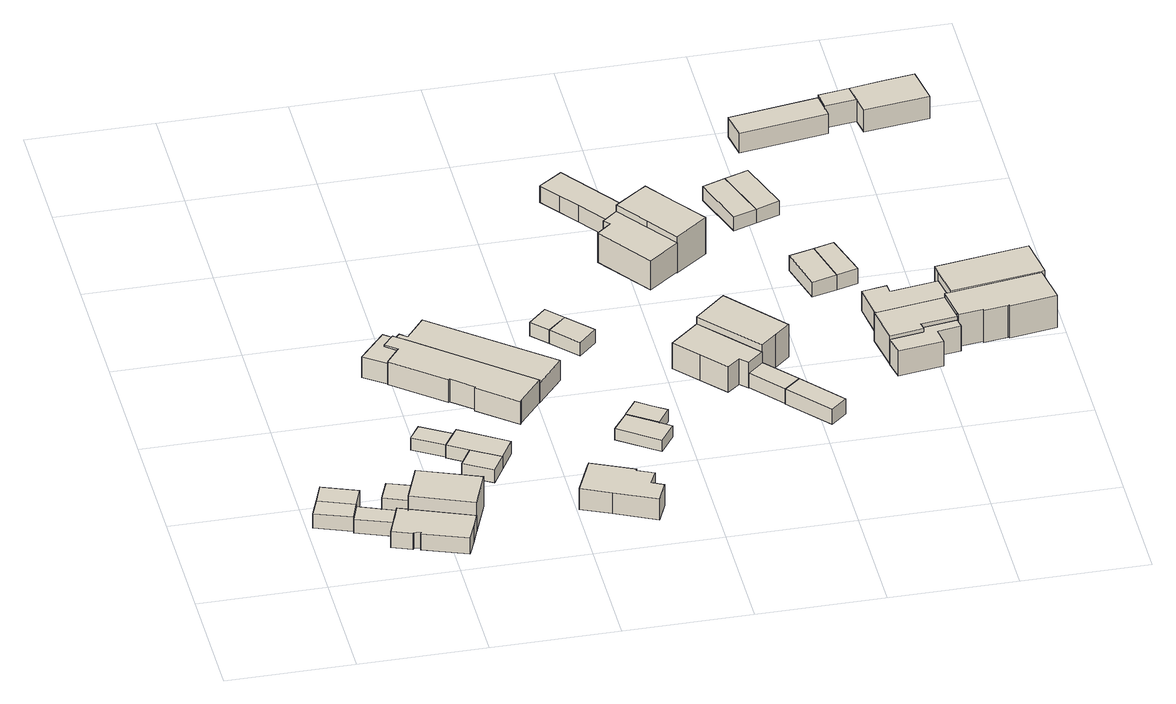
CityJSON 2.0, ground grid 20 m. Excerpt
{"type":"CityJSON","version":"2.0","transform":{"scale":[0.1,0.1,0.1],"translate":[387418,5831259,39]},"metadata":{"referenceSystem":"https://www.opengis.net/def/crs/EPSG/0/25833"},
"CityObjects":{
"building1":{"type":"Building","attributes":{"Gemeindeschluessel":"11000012","BezugspunktDach":"2200","function":"31001_2723","measuredHeight":2.67,"storeysAboveGround":1},"address":[{"country":"Germany","locality":"Berlin","thoroughfareNumber":"11 (1)","thoroughfareName":"Im Wiesenbusch"}],"geometry":[{"type":"Solid","lod":"1","boundaries":[[[[0,1,2,3]],[[4,5,6,7]],[[4,7,3,2]],[[5,4,2,1]],[[6,5,1,0]],[[7,6,0,3]]]]}]},
"building2":{"type":"Building","attributes":{"Gemeindeschluessel":"11000012","BezugspunktDach":"2200","function":"31001_2723","measuredHeight":2.76,"storeysAboveGround":1},"address":[{"country":"Germany","locality":"Berlin","thoroughfareNumber":"13 (2)","thoroughfareName":"Im Wiesenbusch"}],"geometry":[{"type":"Solid","lod":"1","boundaries":[[[[1,8,9,2]],[[10,11,12,13]],[[10,13,2,9]],[[11,10,9,8]],[[12,11,8,1]],[[13,12,1,2]]]]}]},
"building3":{"type":"Building","attributes":{"Gemeindeschluessel":"11000012","function":"31001_1010"},"address":[{"country":"Germany","locality":"Berlin","thoroughfareNumber":"11","thoroughfareName":"Im Wiesenbusch"}],"children":["building3-1","building3-2"]},
"building3-1":{"type":"BuildingPart","attributes":{"BezugspunktDach":"2200","measuredHeight":3.69,"storeysAboveGround":1},"parents":["building3"],"geometry":[{"type":"MultiSurface","lod":"1","boundaries":[[[14,15,16,17,18,19,20,21,22,23,24]],[[25,26,27,28,29,30,31,32,33,34,35]],[[25,35,24,23]],[[36,37,25,23,22]],[[38,36,26,22,21]],[[28,27,21,20]],[[29,28,20,19]],[[30,29,19,18]],[[31,30,18,17]],[[32,31,17,16]],[[33,32,16,15]],[[34,33,15,14]],[[35,34,14,24]],[[26,25,37,36]],[[27,39,26,36,38]]]}]},
"building3-2":{"type":"BuildingPart","attributes":{"BezugspunktDach":"2200","measuredHeight":2.51,"storeysAboveGround":1},"parents":["building3"],"geometry":[{"type":"MultiSurface","lod":"1","boundaries":[[[37,38,40,41,42]],[[43,44,27,25,45]],[[43,45,42,41]],[[44,43,41,40]],[[27,44,40,38]],[[45,25,37,42]],[[26,36,37,25]],[[38,36,26,27]]]}]},
"building4":{"type":"Building","attributes":{"Gemeindeschluessel":"11000012","function":"31001_1010"},"address":[{"country":"Germany","locality":"Berlin","thoroughfareNumber":"13","thoroughfareName":"Im Wiesenbusch"}],"children":["building4-1","building4-2"]},
"building4-1":{"type":"BuildingPart","attributes":{"BezugspunktDach":"2200","measuredHeight":6.2,"storeysAboveGround":1},"parents":["building4"],"geometry":[{"type":"MultiSurface","lod":"1","boundaries":[[[46,47,48,49]],[[50,51,52,53]],[[50,54,55,56,53,49,48]],[[51,50,48,47]],[[52,51,47,46]],[[53,52,46,49]],[[53,56,55,54]]]}]},
"building4-2":{"type":"BuildingPart","attributes":{"BezugspunktDach":"2200","measuredHeight":4.61,"storeysAboveGround":1},"parents":["building4"],"geometry":[{"type":"Solid","lod":"1","boundaries":[[[[56,55,57,58]],[[59,54,53,60]],[[59,60,58,57]],[[54,59,57,55]],[[60,53,56,58]],[[54,55,56,53]]]]}]},
"building5":{"type":"Building","attributes":{"Gemeindeschluessel":"11000012","BezugspunktDach":"2200","function":"31001_2723","measuredHeight":2.18,"storeysAboveGround":1},"address":[{"country":"Germany","locality":"Berlin","thoroughfareNumber":"15 (1)","thoroughfareName":"Im Wiesenbusch"}],"geometry":[{"type":"Solid","lod":"1","boundaries":[[[[61,62,63,64]],[[65,66,67,68]],[[65,68,64,63]],[[66,65,63,62]],[[67,66,62,61]],[[68,67,61,64]]]]}]},
"building6":{"type":"Building","attributes":{"Gemeindeschluessel":"11000012","BezugspunktDach":"2200","function":"51009_1610","measuredHeight":3.7,"storeysAboveGround":0},"address":[{"country":"Germany","locality":"Berlin"}],"geometry":[{"type":"Solid","lod":"1","boundaries":[[[[69,70,71,72,73,74]],[[75,76,77,78,79,80]],[[75,80,74,73]],[[76,75,73,72]],[[77,76,72,71]],[[78,77,71,70]],[[79,78,70,69]],[[80,79,69,74]]]]}]},
"building7":{"type":"Building","attributes":{"Gemeindeschluessel":"11000012","BezugspunktDach":"2200","function":"31001_2463","measuredHeight":2.33,"storeysAboveGround":1},"address":[{"country":"Germany","locality":"Berlin","thoroughfareNumber":"13 (1)","thoroughfareName":"Im Wiesenbusch"}],"geometry":[{"type":"Solid","lod":"1","boundaries":[[[[81,82,83,84]],[[85,86,87,88]],[[85,88,84,83]],[[86,85,83,82]],[[87,86,82,81]],[[88,87,81,84]]]]}]},
"building8":{"type":"Building","attributes":{"Gemeindeschluessel":"11000012","BezugspunktDach":"2200","function":"31001_2463","measuredHeight":2.37,"storeysAboveGround":1},"address":[{"country":"Germany","locality":"Berlin","thoroughfareNumber":"15 (2)","thoroughfareName":"Im Wiesenbusch"}],"geometry":[{"type":"Solid","lod":"1","boundaries":[[[[83,82,89,90,62,61]],[[91,92,93,86,85,94]],[[91,94,61,62]],[[92,91,62,90]],[[93,92,90,89]],[[86,93,89,82]],[[85,86,82,83]],[[94,85,83,61]]]]}]},
"building9":{"type":"Building","attributes":{"Gemeindeschluessel":"11000012","BezugspunktDach":"2200","function":"31001_1010","measuredHeight":4.79,"storeysAboveGround":1},"address":[{"country":"Germany","locality":"Berlin","thoroughfareNumber":"15","thoroughfareName":"Im Wiesenbusch"}],"geometry":[{"type":"Solid","lod":"1","boundaries":[[[[95,96,97,98,99,100,101,102,103,104,105,106,107,108,109]],[[110,111,112,113,114,115,116,117,118,119,120,121,122,123,124]],[[110,124,109,108]],[[111,110,108,107]],[[112,111,107,106]],[[113,112,106,105]],[[114,113,105,104]],[[115,114,104,103]],[[116,115,103,102]],[[117,116,102,101]],[[118,117,101,100]],[[119,118,100,99]],[[120,119,99,98]],[[121,120,98,97]],[[122,121,97,96]],[[123,122,96,95]],[[124,123,95,109]]]]}]},
"building10":{"type":"Building","attributes":{"Gemeindeschluessel":"11000012","BezugspunktDach":"2200","function":"31001_1010","measuredHeight":3.52,"storeysAboveGround":1},"address":[{"country":"Germany","locality":"Berlin","thoroughfareNumber":"17","thoroughfareName":"Im Wiesenbusch"}],"geometry":[{"type":"Solid","lod":"1","boundaries":[[[[125,126,127,128,129,130,131,132]],[[133,134,135,136,137,138,139,140]],[[133,140,132,131]],[[134,133,131,130]],[[135,134,130,129]],[[136,135,129,128]],[[137,136,128,127]],[[138,137,127,126]],[[139,138,126,125]],[[140,139,125,132]]]]}]},
"building11":{"type":"Building","attributes":{"Gemeindeschluessel":"11000012","BezugspunktDach":"2200","function":"31001_1010","measuredHeight":5.97,"storeysAboveGround":1},"address":[{"country":"Germany","locality":"Berlin","thoroughfareNumber":"14","thoroughfareName":"Im Wiesenbusch"}],"geometry":[{"type":"Solid","lod":"1","boundaries":[[[[141,142,143,144,145,146,147,148,149,150]],[[151,152,153,154,155,156,157,158,159,160]],[[151,160,150,149]],[[152,151,149,148]],[[153,152,148,147]],[[154,153,147,146]],[[155,154,146,145]],[[156,155,145,144]],[[157,156,144,143]],[[158,157,143,142]],[[159,158,142,141]],[[160,159,141,150]]]]}]},
"building12":{"type":"Building","attributes":{"Gemeindeschluessel":"11000012","BezugspunktDach":"2200","function":"31001_2463","measuredHeight":2.02,"storeysAboveGround":1},"address":[{"country":"Germany","locality":"Berlin","thoroughfareNumber":"14 (2)","thoroughfareName":"Im Wiesenbusch"}],"geometry":[{"type":"Solid","lod":"1","boundaries":[[[[161,162,163,164,165]],[[166,167,168,169,170]],[[166,170,165,164]],[[167,166,164,163]],[[168,167,163,162]],[[169,168,162,161]],[[170,169,161,165]]]]}]},
"building13":{"type":"Building","attributes":{"Gemeindeschluessel":"11000012","BezugspunktDach":"2200","function":"31001_2723","measuredHeight":2.43,"storeysAboveGround":1},"address":[{"country":"Germany","locality":"Berlin","thoroughfareNumber":"17 (2)","thoroughfareName":"Im Wiesenbusch"}],"geometry":[{"type":"Solid","lod":"1","boundaries":[[[[171,172,173,174]],[[175,176,177,178]],[[175,178,174,173]],[[176,175,173,172]],[[177,176,172,171]],[[178,177,171,174]]]]}]},
"building14":{"type":"Building","attributes":{"Gemeindeschluessel":"11000012","BezugspunktDach":"2200","function":"31001_2463","measuredHeight":2.42,"storeysAboveGround":1},"address":[{"country":"Germany","locality":"Berlin","thoroughfareNumber":"16 (1)","thoroughfareName":"Im Wiesenbusch"}],"geometry":[{"type":"Solid","lod":"1","boundaries":[[[[179,180,181,182,183]],[[184,185,186,167,166]],[[184,166,183,182]],[[185,184,182,181]],[[186,185,181,180]],[[167,186,180,179]],[[166,167,179,183]]]]}]},
"building15":{"type":"Building","attributes":{"Gemeindeschluessel":"11000012","BezugspunktDach":"2200","function":"51009_1611","measuredHeight":2.41,"storeysAboveGround":0},"address":[{"country":"Germany","locality":"Berlin"}],"geometry":[{"type":"Solid","lod":"1","boundaries":[[[[187,188,172,171]],[[176,189,190,177]],[[176,177,171,172]],[[189,176,172,188]],[[190,189,188,187]],[[177,190,187,171]]]]}]},
"building16":{"type":"Building","attributes":{"Gemeindeschluessel":"11000012","BezugspunktDach":"2200","function":"31001_1010","measuredHeight":6.22,"storeysAboveGround":1},"address":[{"country":"Germany","locality":"Berlin","thoroughfareNumber":"16","thoroughfareName":"Im Wiesenbusch"}],"geometry":[{"type":"Solid","lod":"1","boundaries":[[[[191,192,193,194,195,196,197,198]],[[199,200,201,202,203,204,205,206]],[[199,206,198,197]],[[200,199,197,196]],[[201,200,196,195]],[[202,201,195,194]],[[203,202,194,193]],[[204,203,193,192]],[[205,204,192,191]],[[206,205,191,198]]]]}]},
"building17":{"type":"Building","attributes":{"Gemeindeschluessel":"11000012","BezugspunktDach":"2200","function":"31001_1010","measuredHeight":5.25,"storeysAboveGround":1},"address":[{"country":"Germany","locality":"Berlin","thoroughfareNumber":"19","thoroughfareName":"Im Wiesenbusch"}],"geometry":[{"type":"Solid","lod":"1","boundaries":[[[[207,208,209,210,211,212]],[[213,214,215,216,217,218]],[[213,218,212,211]],[[214,213,211,210]],[[215,214,210,209]],[[216,215,209,208]],[[217,216,208,207]],[[218,217,207,212]]]]}]},
"building18":{"type":"Building","attributes":{"Gemeindeschluessel":"11000012","BezugspunktDach":"2200","function":"51009_1610","measuredHeight":2.54,"storeysAboveGround":0},"address":[{"country":"Germany","locality":"Berlin"}],"geometry":[{"type":"Solid","lod":"1","boundaries":[[[[219,220,221,222]],[[223,224,225,226]],[[223,226,222,221]],[[224,223,221,220]],[[225,224,220,219]],[[226,225,219,222]]]]}]},
"building19":{"type":"Building","attributes":{"Gemeindeschluessel":"11000012","function":"31001_1010"},"address":[{"country":"Germany","locality":"Berlin","thoroughfareNumber":"21","thoroughfareName":"Im Wiesenbusch"}],"children":["building19-1","building19-2"]},
"building19-1":{"type":"BuildingPart","attributes":{"BezugspunktDach":"2200","measuredHeight":9.29,"storeysAboveGround":1},"parents":["building19"],"geometry":[{"type":"MultiSurface","lod":"1","boundaries":[[[227,228,229,230,231,232,233]],[[234,235,236,237,238,239,240]],[[241,242,240,233,232]],[[235,234,232,231]],[[236,235,231,230]],[[237,236,230,229]],[[238,237,229,228]],[[239,238,228,227]],[[240,239,227,233]],[[234,240,242,241]]]}]},
"building19-2":{"type":"BuildingPart","attributes":{"BezugspunktDach":"2200","measuredHeight":3,"storeysAboveGround":1},"parents":["building19"],"geometry":[{"type":"Solid","lod":"1","boundaries":[[[[243,244,242,241,245,246]],[[247,234,240,248,249,250]],[[247,250,246,245]],[[234,247,245,241]],[[248,240,242,244]],[[249,248,244,243]],[[250,249,243,246]],[[240,234,241,242]]]]}]},
"building20":{"type":"Building","attributes":{"Gemeindeschluessel":"11000012","BezugspunktDach":"2200","function":"31001_1010","measuredHeight":7.04,"storeysAboveGround":1},"address":[{"country":"Germany","locality":"Berlin","thoroughfareNumber":"18","thoroughfareName":"Im Wiesenbusch"}],"geometry":[{"type":"Solid","lod":"1","boundaries":[[[[251,252,253,254,255]],[[256,257,258,201,199]],[[256,199,255,254]],[[257,256,254,253]],[[258,257,253,252]],[[201,258,252,251]],[[199,201,251,255]]]]}]},
"building21":{"type":"Building","attributes":{"Gemeindeschluessel":"11000012","BezugspunktDach":"2200","function":"31001_2723","measuredHeight":2.66,"storeysAboveGround":1},"address":[{"country":"Germany","locality":"Berlin","thoroughfareNumber":"16 (2)","thoroughfareName":"Im Wiesenbusch"}],"geometry":[{"type":"Solid","lod":"1","boundaries":[[[[259,260,220,219]],[[261,262,263,264]],[[261,264,219,220]],[[262,261,220,260]],[[263,262,260,259]],[[264,263,259,219]]]]}]},
"building22":{"type":"Building","attributes":{"Gemeindeschluessel":"11000012","BezugspunktDach":"2200","function":"31001_1010","measuredHeight":2.44,"storeysAboveGround":1},"address":[{"country":"Germany","locality":"Berlin","thoroughfareNumber":"21 (1)","thoroughfareName":"Im Wiesenbusch"}],"geometry":[{"type":"Solid","lod":"1","boundaries":[[[[265,266,267,268]],[[269,270,271,272]],[[269,272,268,267]],[[270,269,267,266]],[[271,270,266,265]],[[272,271,265,268]]]]}]},
"building23":{"type":"Building","attributes":{"Gemeindeschluessel":"11000012","BezugspunktDach":"2200","function":"31001_2463","measuredHeight":2.67,"storeysAboveGround":1},"address":[{"country":"Germany","locality":"Berlin","thoroughfareNumber":"18 (1)","thoroughfareName":"Im Wiesenbusch"}],"geometry":[{"type":"Solid","lod":"1","boundaries":[[[[273,274,275,276]],[[277,278,279,280]],[[277,280,276,275]],[[278,277,275,274]],[[279,278,274,273]],[[280,279,273,276]]]]}]},
"building24":{"type":"Building","attributes":{"Gemeindeschluessel":"11000012","BezugspunktDach":"2200","function":"31001_1010","measuredHeight":2.44,"storeysAboveGround":1},"address":[{"country":"Germany","locality":"Berlin","thoroughfareNumber":"85 (1)","thoroughfareName":"Am Vierrutenberg"}],"geometry":[{"type":"Solid","lod":"1","boundaries":[[[[266,281,282,267]],[[283,284,270,269]],[[283,269,267,282]],[[284,283,282,281]],[[270,284,281,266]],[[269,270,266,267]]]]}]},
"building25":{"type":"Building","attributes":{"Gemeindeschluessel":"11000012","BezugspunktDach":"2200","function":"31001_2463","measuredHeight":2.63,"storeysAboveGround":1},"address":[{"country":"Germany","locality":"Berlin","thoroughfareNumber":"81 (2)","thoroughfareName":"Am Vierrutenberg"}],"geometry":[{"type":"Solid","lod":"1","boundaries":[[[[274,285,286,275]],[[287,288,278,277]],[[287,277,275,286]],[[288,287,286,285]],[[278,288,285,274]],[[277,278,274,275]]]]}]},
"building26":{"type":"Building","attributes":{"Gemeindeschluessel":"11000012","BezugspunktDach":"2200","function":"51009_1610","measuredHeight":4.5,"storeysAboveGround":0},"address":[{"country":"Germany","locality":"Berlin"}],"geometry":[{"type":"Solid","lod":"1","boundaries":[[[[289,290,291,292,293,294,295,296,297]],[[298,299,300,301,302,303,304,305,306]],[[298,306,297,296]],[[299,298,296,295]],[[300,299,295,294]],[[301,300,294,293]],[[302,301,293,292]],[[303,302,292,291]],[[304,303,291,290]],[[305,304,290,289]],[[306,305,289,297]]]]}]},
"building27":{"type":"Building","attributes":{"Gemeindeschluessel":"11000012","BezugspunktDach":"2200","function":"31001_1010","measuredHeight":4.15,"storeysAboveGround":1},"address":[{"country":"Germany","locality":"Berlin","thoroughfareNumber":"81 (1)","thoroughfareName":"Am Vierrutenberg"}],"geometry":[{"type":"Solid","lod":"1","boundaries":[[[[307,308,309,310,311,312]],[[313,314,315,316,317,318]],[[313,318,312,311]],[[314,313,311,310]],[[315,314,310,309]],[[316,315,309,308]],[[317,316,308,307]],[[318,317,307,312]]]]}]},
"building28":{"type":"Building","attributes":{"Gemeindeschluessel":"11000012","function":"31001_1010"},"address":[{"country":"Germany","locality":"Berlin","thoroughfareNumber":"79","thoroughfareName":"Am Vierrutenberg"}],"children":["building28-1","building28-2"]},
"building28-1":{"type":"BuildingPart","attributes":{"BezugspunktDach":"2200","measuredHeight":6.67,"storeysAboveGround":1},"parents":["building28"],"geometry":[{"type":"MultiSurface","lod":"1","boundaries":[[[319,320,321,322,323,324,325,326,327,328,329,330]],[[331,332,333,334,335,336,337,338,339,340,341,342]],[[331,342,330,329]],[[332,331,329,328]],[[333,332,328,327]],[[334,333,327,326]],[[335,334,326,325]],[[336,335,325,324]],[[337,336,324,323]],[[338,337,323,322]],[[339,338,322,321]],[[340,339,321,320]],[[341,340,320,319]],[[343,344,341,319,330]],[[342,341,344,343]]]}]},
"building28-2":{"type":"BuildingPart","attributes":{"BezugspunktDach":"2200","measuredHeight":5.66,"storeysAboveGround":1},"parents":["building28"],"geometry":[{"type":"Solid","lod":"1","boundaries":[[[[345,346,347,344,343,348,349]],[[350,342,341,351,352,353,354]],[[350,354,349,348]],[[342,350,348,343]],[[351,341,344,347]],[[352,351,347,346]],[[353,352,346,345]],[[354,353,345,349]],[[341,342,343,344]]]]}]},
"building29":{"type":"Building","attributes":{"Gemeindeschluessel":"11000012","function":"31001_1010"},"address":[{"country":"Germany","locality":"Berlin","thoroughfareNumber":"85","thoroughfareName":"Am Vierrutenberg"},{"country":"Germany","locality":"Berlin","thoroughfareNumber":"23","thoroughfareName":"Im Wiesenbusch"}],"children":["building29-1","building29-2","building29-3"]},
"building29-1":{"type":"BuildingPart","attributes":{"BezugspunktDach":"2200","measuredHeight":4.96,"storeysAboveGround":1},"parents":["building29"],"geometry":[{"type":"MultiSurface","lod":"1","boundaries":[[[355,356,357,358,359]],[[360,361,362,363,364]],[[360,364,359,358]],[[361,360,358,357]],[[362,361,357,356]],[[363,362,356,355]],[[363,355,365,366]],[[364,367,366,365,359]]]}]},
"building29-2":{"type":"BuildingPart","attributes":{"BezugspunktDach":"2200","measuredHeight":3.99,"storeysAboveGround":1},"parents":["building29"],"geometry":[{"type":"MultiSurface","lod":"1","boundaries":[[[368,365,359,369]],[[364,366,370,371]],[[364,371,369,359]],[[370,366,365,368]],[[372,373,368,369]],[[366,364,359,365]],[[371,370,373,372]]]}]},
"building29-3":{"type":"BuildingPart","attributes":{"BezugspunktDach":"2200","measuredHeight":3.99,"storeysAboveGround":1},"parents":["building29"],"geometry":[{"type":"MultiSurface","lod":"1","boundaries":[[[374,375,372,376]],[[371,377,378,379]],[[371,379,376,372]],[[377,370,373,375]],[[378,377,375,374]],[[379,378,374,376]],[[371,372,373,370]]]}]},
"building30":{"type":"Building","attributes":{"Gemeindeschluessel":"11000012","BezugspunktDach":"2200","function":"31001_1010","measuredHeight":4.8,"storeysAboveGround":1},"address":[{"country":"Germany","locality":"Berlin","thoroughfareNumber":"81","thoroughfareName":"Am Vierrutenberg"}],"geometry":[{"type":"Solid","lod":"1","boundaries":[[[[380,381,382,383,384,385]],[[386,387,388,389,390,391]],[[386,391,385,384]],[[387,386,384,383]],[[388,387,383,382]],[[389,388,382,381]],[[390,389,381,380]],[[391,390,380,385]]]]}]}
},
"vertices":[
[59,94,56],[70,125,56],[14,146,56],[2,115,56],[14,146,30],[70,125,30],[59,94,30],[2,115,30],
[82,158,56],[26,179,56],[26,179,29],[82,158,29],[70,125,29],[14,146,29],
[136,35,56],[138,38,56],[148,35,56],[147,32,56],[216,6,56],[228,36,56],[237,60,56],[126,103,56],[116,76,56],[115,74,56],[105,47,56],[115,74,27],[116,76,27],[126,103,27],[237,60,27],[228,36,27],[216,6,27],[147,32,27],[148,35,27],[138,38,27],[136,35,27],[105,47,27],[116,76,52],[115,74,52],[126,103,52],[124,98,27],
[105,111,52],[70,125,52],[59,94,52],[70,125,27],[105,111,27],[59,94,27],
[237,60,80],[261,121,80],[166,158,80],[142,97,80],[166,158,26],[261,121,26],[237,60,26],[142,97,26],[156,132,26],[156,132,72],[142,97,72],
[119,146,72],[105,111,72],[119,146,26],[105,111,26],
[233,256,47],[250,282,47],[203,310,47],[186,285,47],[203,310,25],[250,282,25],[233,256,25],[186,285,25],
[189,458,60],[211,486,60],[193,501,60],[210,521,60],[197,531,60],[155,482,60],[197,531,23],[210,521,23],[193,501,23],[211,486,23],[189,458,23],[155,482,23],
[290,179,47],[309,210,47],[265,236,47],[246,205,47],[265,236,24],[309,210,24],[290,179,24],[246,205,24],
[329,245,47],[256,291,47],[250,282,24],[256,291,24],[329,245,24],[233,256,24],
[267,394,63],[269,396,63],[302,369,63],[300,366,63],[359,318,63],[361,321,63],[398,366,63],[228,506,63],[223,510,63],[211,519,63],[210,521,63],[193,501,63],[211,486,63],[191,461,63],[189,458,63],[191,461,22],[211,486,22],[193,501,22],[210,521,22],[211,519,22],[223,510,22],[228,506,22],[398,366,22],[361,321,22],[359,318,22],[300,366,22],[302,369,22],[269,396,22],[267,394,22],[189,458,22],
[223,510,57],[228,506,57],[398,366,57],[440,416,57],[263,559,57],[233,522,57],[222,531,57],[211,519,57],[222,531,21],[233,522,21],[263,559,21],[440,416,21],[398,366,21],[228,506,21],[223,510,21],[211,519,21],
[444,67,61],[508,37,61],[523,71,61],[505,80,61],[516,103,61],[490,115,61],[491,118,61],[425,148,61],[423,144,61],[398,88,61],[423,144,23],[425,148,23],[491,118,23],[490,115,23],[516,103,23],[505,80,23],[523,71,23],[508,37,23],[444,67,23],[398,88,23],
[549,208,41],[572,241,41],[555,253,41],[510,284,41],[487,252,41],[510,284,21],[555,253,21],[572,241,21],[549,208,21],[487,252,21],
[444,512,44],[473,539,44],[449,565,44],[420,537,44],[449,565,20],[473,539,20],[444,512,20],[420,537,20],
[555,253,42],[574,281,42],[552,296,42],[530,312,42],[510,284,42],[530,312,21],[552,296,21],[574,281,21],
[482,471,44],[511,499,44],[511,499,20],[482,471,20],
[642,375,65],[676,337,65],[696,353,65],[708,341,65],[733,363,65],[688,414,65],[654,453,65],[608,413,65],[654,453,19],[688,414,19],[733,363,19],[708,341,19],[696,353,19],[676,337,19],[642,375,19],[608,413,19],
[619,614,72],[667,650,72],[596,747,72],[572,727,72],[580,717,72],[558,699,72],[580,717,19],[572,727,19],[596,747,19],[667,650,19],[619,614,19],[558,699,19],
[752,290,46],[778,312,46],[733,363,46],[708,341,46],[733,363,20],[778,312,20],[752,290,20],[708,341,20],
[632,699,83],[667,650,83],[718,689,83],[683,737,83],[648,785,83],[632,774,83],[596,747,83],[632,774,17],[648,785,17],[683,737,17],[718,689,17],[667,650,17],[632,699,17],[596,747,17],[632,774,47],[596,747,47],
[530,837,47],[552,807,47],[544,894,47],[507,868,47],[544,894,17],[552,807,17],[530,837,17],[507,868,17],
[733,363,78],[758,384,78],[782,405,78],[703,497,78],[654,453,78],[703,497,19],[782,405,19],[758,384,19],
[809,225,46],[834,247,46],[778,312,19],[834,247,19],[809,225,19],[752,290,19],
[771,736,43],[807,748,43],[778,834,43],[742,821,43],[778,834,18],[807,748,18],[771,736,18],[742,821,18],
[848,546,46],[887,556,46],[868,629,46],[829,619,46],[868,629,19],[887,556,19],[848,546,19],[829,619,19],
[845,761,43],[816,847,43],[816,847,18],[845,761,18],
[921,566,46],[900,638,46],[900,638,19],[921,566,19],
[934,345,49],[1005,355,49],[1001,382,49],[1038,387,49],[1037,397,49],[1036,403,49],[979,395,49],[981,384,49],[928,376,49],[981,384,4],[979,395,4],[1036,403,4],[1037,397,4],[1038,387,4],[1001,382,4],[1005,355,4],[934,345,4],[928,376,4],
[922,438,50],[1037,455,50],[1029,505,50],[954,494,50],[952,509,50],[913,503,50],[952,509,15],[954,494,15],[1029,505,15],[1037,455,15],[922,438,15],[913,503,15],
[1036,403,63],[1037,397,63],[1075,402,63],[1075,400,63],[1113,405,63],[1115,406,63],[1115,403,63],[1189,414,63],[1179,476,63],[1104,465,63],[1037,455,63],[1028,454,63],[1037,455,5],[1104,465,5],[1179,476,5],[1189,414,5],[1115,403,5],[1115,406,5],[1113,405,5],[1075,400,5],[1075,402,5],[1037,397,5],[1036,403,5],[1028,454,5],[1028,454,56],[1036,403,56],
[928,376,56],[981,384,56],[979,395,56],[922,438,56],[918,438,56],[922,438,5],[979,395,5],[981,384,5],[928,376,5],[918,438,5],
[1011,940,58],[1113,953,58],[1103,1013,58],[1052,1006,58],[1001,998,58],[1052,1006,18],[1103,1013,18],[1113,953,18],[1011,940,18],[1001,998,18],[1006,968,58],[1006,968,18],[1005,976,18],
[957,962,58],[953,991,58],[957,962,18],[953,991,18],[953,991,53],[957,962,53],
[820,927,53],[959,947,53],[813,970,53],[959,947,18],[820,927,18],[813,970,18],
[1029,505,65],[1037,455,65],[1179,476,65],[1184,477,65],[1174,543,65],[1027,521,65],[1174,543,17],[1184,477,17],[1179,476,17],[1037,455,17],[1029,505,17],[1027,521,17]
]}
